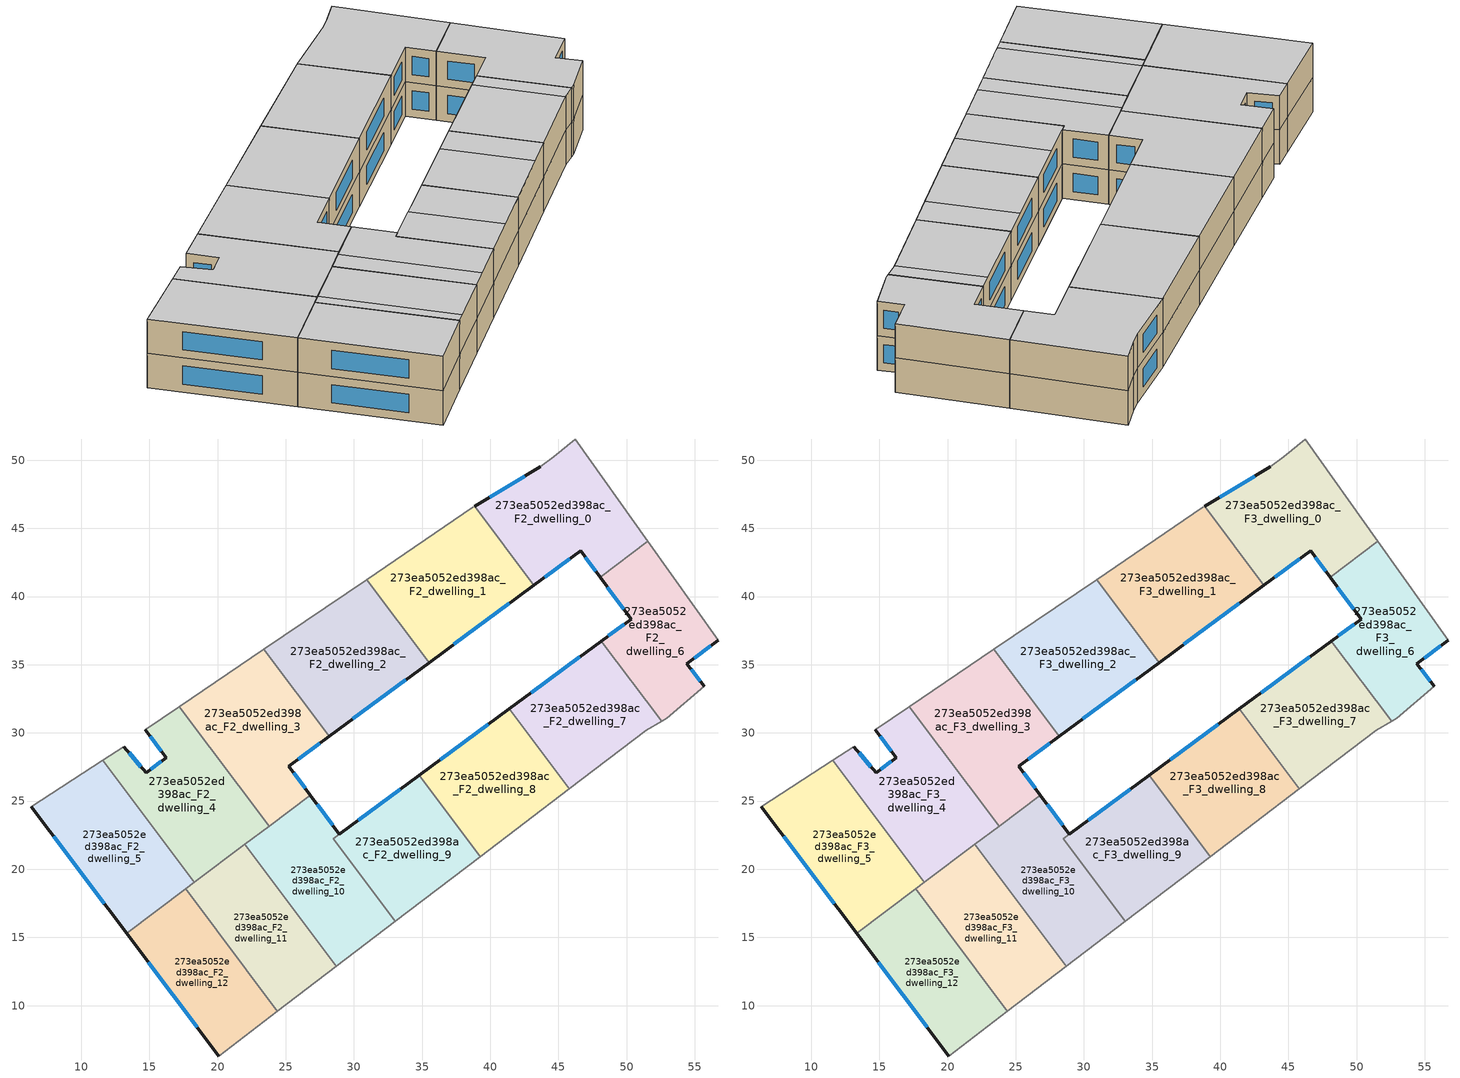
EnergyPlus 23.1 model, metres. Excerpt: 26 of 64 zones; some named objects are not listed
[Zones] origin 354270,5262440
273ea5052ed398ac_F2_dwelling_0
 floor to 273ea5052ed398ac_F1_dwelling_0 (EU_floor_Construction): 46.22,51.56 51.55,44.05 48.06,41.42 46.62,43.35 43.2,40.83 38.85,46.61 43.66,49.51 44.65,50.24 z6
 wall outside (EU_wall_Construction): 43.2,40.83 46.62,43.35 48.06,41.42 / 43.66,49.51 38.85,46.61 z6:9
 wall adiabatic (EU_wall_Construction): 51.55,44.05 46.22,51.56 44.65,50.24 43.66,49.51 z6:9
 wall to 273ea5052ed398ac_F2_dwelling_6 (EU_wall_Construction): 48.06,41.42 51.55,44.05 z6:9
 wall to 273ea5052ed398ac_F2_dwelling_1 (EU_wall_Construction): 38.85,46.61 43.2,40.83 z6:9
 window (EU_Window_Construction): 46.96,42.9 47.72,41.87 / 44,41.42 45.82,42.76 / 42.53,48.83 39.98,47.29 z6.7:8.3
273ea5052ed398ac_F2_dwelling_1
 floor to 273ea5052ed398ac_F1_dwelling_1 (EU_floor_Construction): 38.85,46.61 43.2,40.83 35.52,35.16 30.94,41.25 38.73,46.54 z6
 wall outside (EU_wall_Construction): 35.52,35.16 43.2,40.83 z6:9
 wall to 273ea5052ed398ac_F2_dwelling_2 (EU_wall_Construction): 30.94,41.25 35.52,35.16 z6:9
 wall adiabatic (EU_wall_Construction): 38.85,46.61 38.73,46.54 30.94,41.25 z6:9
 window (EU_Window_Construction): 37.32,36.49 41.39,39.49 z6.7:8.3
273ea5052ed398ac_F2_dwelling_10
 floor to 273ea5052ed398ac_F1_dwelling_10 (EU_floor_Construction): 28.94,22.56 28.49,22.23 33.04,16.18 28.71,12.88 21.99,21.82 26.8,25.44 z6
 wall outside (EU_wall_Construction): 28.94,22.56 26.8,25.44 z6:9
 wall to 273ea5052ed398ac_F2_dwelling_9 (EU_wall_Construction): 33.04,16.18 28.49,22.23 28.94,22.56 z6:9
 wall adiabatic (EU_wall_Construction): 28.71,12.88 33.04,16.18 z6:9
 wall to 273ea5052ed398ac_F2_dwelling_11 (EU_wall_Construction): 21.99,21.82 28.71,12.88 z6:9
 wall to 273ea5052ed398ac_F2_dwelling_3 (EU_wall_Construction): 26.8,25.44 23.78,23.16 z6:9
 wall to 273ea5052ed398ac_F2_dwelling_4 (EU_wall_Construction): 23.78,23.16 21.99,21.82 z6:9
 window (EU_Window_Construction): 28.44,23.24 27.3,24.76 z6.7:8.3
273ea5052ed398ac_F2_dwelling_11
 floor to 273ea5052ed398ac_F1_dwelling_11 (EU_floor_Construction): 21.99,21.82 28.71,12.88 24.4,9.58 17.65,18.56 z6
 wall adiabatic (EU_wall_Construction): 24.4,9.58 28.71,12.88 z6:9
 wall to 273ea5052ed398ac_F2_dwelling_12 (EU_wall_Construction): 17.65,18.56 24.4,9.58 z6:9
 wall to 273ea5052ed398ac_F2_dwelling_4 (EU_wall_Construction): 21.99,21.82 18.3,19.05 z6:9
 wall to 273ea5052ed398ac_F2_dwelling_5 (EU_wall_Construction): 18.3,19.05 17.65,18.56 z6:9
273ea5052ed398ac_F2_dwelling_12
 floor to 273ea5052ed398ac_F1_dwelling_12 (EU_floor_Construction): 17.65,18.56 24.4,9.58 20.09,6.3 13.33,15.31 z6
 wall outside (EU_wall_Construction): 13.33,15.31 20.09,6.3 z6:9
 wall adiabatic (EU_wall_Construction): 20.09,6.3 24.4,9.58 z6:9
 wall to 273ea5052ed398ac_F2_dwelling_5 (EU_wall_Construction): 17.65,18.56 13.33,15.31 z6:9
 window (EU_Window_Construction): 14.92,13.19 18.5,8.42 z6.7:8.3
273ea5052ed398ac_F2_dwelling_2
 floor to 273ea5052ed398ac_F1_dwelling_2 (EU_floor_Construction): 30.94,41.25 35.52,35.16 28.19,29.75 23.4,36.13 z6
 wall outside (EU_wall_Construction): 28.19,29.75 35.52,35.16 z6:9
 wall to 273ea5052ed398ac_F2_dwelling_3 (EU_wall_Construction): 23.4,36.13 28.19,29.75 z6:9
 wall adiabatic (EU_wall_Construction): 30.94,41.25 23.4,36.13 z6:9
 window (EU_Window_Construction): 29.91,31.02 33.8,33.89 z6.7:8.3
273ea5052ed398ac_F2_dwelling_3
 floor to 273ea5052ed398ac_F1_dwelling_3 (EU_floor_Construction): 23.4,36.13 28.19,29.75 25.22,27.56 26.8,25.44 23.78,23.16 17.2,31.92 z6
 wall outside (EU_wall_Construction): 26.8,25.44 25.22,27.56 28.19,29.75 z6:9
 wall to 273ea5052ed398ac_F2_dwelling_4 (EU_wall_Construction): 17.2,31.92 23.78,23.16 z6:9
 wall adiabatic (EU_wall_Construction): 23.4,36.13 17.2,31.92 z6:9
 window (EU_Window_Construction): 26.43,25.94 25.59,27.06 / 25.92,28.08 27.5,29.24 z6.7:8.3
273ea5052ed398ac_F2_dwelling_4
 floor to 273ea5052ed398ac_F1_dwelling_4 (EU_floor_Construction): 17.2,31.92 23.78,23.16 18.3,19.05 11.58,27.99 13.13,29 14.77,27.09 16.23,28.18 14.7,30.22 z6
 wall outside (EU_wall_Construction): 14.7,30.22 16.23,28.18 14.77,27.09 13.13,29 z6:9
 wall to 273ea5052ed398ac_F2_dwelling_5 (EU_wall_Construction): 11.58,27.99 18.3,19.05 z6:9
 wall adiabatic (EU_wall_Construction): 13.13,29 11.58,27.99 / 17.2,31.92 14.7,30.22 z6:9
 window (EU_Window_Construction): 14.39,27.54 13.52,28.55 / 15.89,27.93 15.11,27.34 / 15.06,29.75 15.87,28.66 z6.7:8.3
273ea5052ed398ac_F2_dwelling_5
 floor to 273ea5052ed398ac_F1_dwelling_5 (EU_floor_Construction): 11.58,27.99 18.3,19.05 13.33,15.31 6.35,24.58 z6
 wall outside (EU_wall_Construction): 6.35,24.58 13.33,15.31 z6:9
 wall adiabatic (EU_wall_Construction): 11.58,27.99 6.35,24.58 z6:9
 window (EU_Window_Construction): 7.99,22.4 11.69,17.48 z6.7:8.3
273ea5052ed398ac_F2_dwelling_6
 floor to 273ea5052ed398ac_F1_dwelling_6 (EU_floor_Construction): 51.55,44.05 56.71,36.8 54.43,35.07 55.7,33.41 52.96,31.08 52.56,30.85 48.14,36.74 50.33,38.36 48.06,41.42 z6
 wall outside (EU_wall_Construction): 48.06,41.42 50.33,38.36 48.14,36.74 / 55.7,33.41 54.43,35.07 56.71,36.8 z6:9
 wall adiabatic (EU_wall_Construction): 52.56,30.85 52.96,31.08 55.7,33.41 / 56.71,36.8 51.55,44.05 z6:9
 wall to 273ea5052ed398ac_F2_dwelling_7 (EU_wall_Construction): 48.14,36.74 52.56,30.85 z6:9
 window (EU_Window_Construction): 49.82,37.97 48.65,37.12 / 48.59,40.7 49.8,39.07 / 54.96,35.48 56.17,36.39 / 55.4,33.8 54.73,34.68 z6.7:8.3
273ea5052ed398ac_F2_dwelling_7
 floor to 273ea5052ed398ac_F1_dwelling_7 (EU_floor_Construction): 48.14,36.74 52.56,30.85 51.43,30.2 45.81,25.91 41.41,31.77 z6
 wall outside (EU_wall_Construction): 48.14,36.74 41.41,31.77 z6:9
 wall adiabatic (EU_wall_Construction): 45.81,25.91 51.43,30.2 52.56,30.85 z6:9
 wall to 273ea5052ed398ac_F2_dwelling_8 (EU_wall_Construction): 41.41,31.77 45.81,25.91 z6:9
 window (EU_Window_Construction): 46.56,35.57 42.99,32.94 z6.7:8.3
273ea5052ed398ac_F2_dwelling_8
 floor to 273ea5052ed398ac_F1_dwelling_8 (EU_floor_Construction): 41.41,31.77 45.81,25.91 39.27,20.92 34.79,26.88 z6
 wall outside (EU_wall_Construction): 41.41,31.77 34.79,26.88 z6:9
 wall adiabatic (EU_wall_Construction): 39.27,20.92 45.81,25.91 z6:9
 wall to 273ea5052ed398ac_F2_dwelling_9 (EU_wall_Construction): 34.79,26.88 39.27,20.92 z6:9
 window (EU_Window_Construction): 39.85,30.62 36.34,28.03 z6.7:8.3
273ea5052ed398ac_F2_dwelling_9
 floor to 273ea5052ed398ac_F1_dwelling_9 (EU_floor_Construction): 34.79,26.88 39.27,20.92 33.04,16.18 28.49,22.23 z6
 wall outside (EU_wall_Construction): 34.79,26.88 28.94,22.56 z6:9
 wall adiabatic (EU_wall_Construction): 33.04,16.18 39.27,20.92 z6:9
 window (EU_Window_Construction): 33.41,25.87 30.31,23.58 z6.7:8.3
273ea5052ed398ac_F3_dwelling_0
 floor to 273ea5052ed398ac_F2_dwelling_0 (EU_floor_Construction): 46.22,51.56 51.55,44.05 48.06,41.42 46.62,43.35 43.2,40.83 38.85,46.61 43.66,49.51 44.65,50.24 z9
 wall outside (EU_wall_Construction): 43.2,40.83 46.62,43.35 48.06,41.42 / 43.66,49.51 38.85,46.61 z9:12
 wall adiabatic (EU_wall_Construction): 51.55,44.05 46.22,51.56 44.65,50.24 43.66,49.51 z9:12
 wall to 273ea5052ed398ac_F3_dwelling_6 (EU_wall_Construction): 48.06,41.42 51.55,44.05 z9:12
 wall to 273ea5052ed398ac_F3_dwelling_1 (EU_wall_Construction): 38.85,46.61 43.2,40.83 z9:12
 window (EU_Window_Construction): 46.96,42.9 47.72,41.87 / 44,41.42 45.82,42.76 / 42.53,48.83 39.98,47.29 z9.7:11.3
 ceiling to 273ea5052ed398ac_F4_dwelling_0 (EU_floor_Construction): 51.55,44.05 46.22,51.56 44.65,50.24 43.66,49.51 38.85,46.61 43.2,40.83 46.62,43.35 48.06,41.42 z12
273ea5052ed398ac_F3_dwelling_1
 floor to 273ea5052ed398ac_F2_dwelling_1 (EU_floor_Construction): 38.85,46.61 43.2,40.83 35.52,35.16 30.94,41.25 38.73,46.54 z9
 wall outside (EU_wall_Construction): 35.52,35.16 43.2,40.83 z9:12
 wall to 273ea5052ed398ac_F3_dwelling_2 (EU_wall_Construction): 30.94,41.25 35.52,35.16 z9:12
 wall adiabatic (EU_wall_Construction): 38.85,46.61 38.73,46.54 30.94,41.25 z9:12
 window (EU_Window_Construction): 37.32,36.49 41.39,39.49 z9.7:11.3
 ceiling to 273ea5052ed398ac_F4_dwelling_1 (EU_floor_Construction): 43.2,40.83 38.85,46.61 38.73,46.54 30.94,41.25 35.52,35.16 z12
273ea5052ed398ac_F3_dwelling_10
 floor to 273ea5052ed398ac_F2_dwelling_10 (EU_floor_Construction): 28.94,22.56 28.49,22.23 33.04,16.18 28.71,12.88 21.99,21.82 26.8,25.44 z9
 wall outside (EU_wall_Construction): 28.94,22.56 26.8,25.44 z9:12
 wall to 273ea5052ed398ac_F3_dwelling_9 (EU_wall_Construction): 33.04,16.18 28.49,22.23 28.94,22.56 z9:12
 wall adiabatic (EU_wall_Construction): 28.71,12.88 33.04,16.18 z9:12
 wall to 273ea5052ed398ac_F3_dwelling_11 (EU_wall_Construction): 21.99,21.82 28.71,12.88 z9:12
 wall to 273ea5052ed398ac_F3_dwelling_3 (EU_wall_Construction): 26.8,25.44 23.78,23.16 z9:12
 wall to 273ea5052ed398ac_F3_dwelling_4 (EU_wall_Construction): 23.78,23.16 21.99,21.82 z9:12
 window (EU_Window_Construction): 28.44,23.24 27.3,24.76 z9.7:11.3
 ceiling to 273ea5052ed398ac_F4_dwelling_9 (EU_floor_Construction): 33.04,16.18 28.49,22.23 28.94,22.56 26.8,25.44 23.44,22.91 30.16,13.98 z12
 ceiling to 273ea5052ed398ac_F4_dwelling_10 (EU_floor_Construction): 30.16,13.98 23.44,22.91 21.99,21.82 28.71,12.88 z12
273ea5052ed398ac_F3_dwelling_11
 floor to 273ea5052ed398ac_F2_dwelling_11 (EU_floor_Construction): 21.99,21.82 28.71,12.88 24.4,9.58 17.65,18.56 z9
 wall adiabatic (EU_wall_Construction): 24.4,9.58 28.71,12.88 z9:12
 wall to 273ea5052ed398ac_F3_dwelling_12 (EU_wall_Construction): 17.65,18.56 24.4,9.58 z9:12
 wall to 273ea5052ed398ac_F3_dwelling_4 (EU_wall_Construction): 21.99,21.82 18.3,19.05 z9:12
 wall to 273ea5052ed398ac_F3_dwelling_5 (EU_wall_Construction): 18.3,19.05 17.65,18.56 z9:12
 ceiling to 273ea5052ed398ac_F4_dwelling_10 (EU_floor_Construction): 28.71,12.88 21.99,21.82 18.37,19.1 25.11,10.13 z12
 ceiling to 273ea5052ed398ac_F4_dwelling_11 (EU_floor_Construction): 25.11,10.13 18.37,19.1 17.65,18.56 24.4,9.59 z12
273ea5052ed398ac_F3_dwelling_12
 floor to 273ea5052ed398ac_F2_dwelling_12 (EU_floor_Construction): 17.65,18.56 24.4,9.58 20.09,6.3 13.33,15.31 z9
 wall outside (EU_wall_Construction): 13.33,15.31 20.09,6.3 z9:12
 wall adiabatic (EU_wall_Construction): 20.09,6.3 24.4,9.58 z9:12
 wall to 273ea5052ed398ac_F3_dwelling_5 (EU_wall_Construction): 17.65,18.56 13.33,15.31 z9:12
 window (EU_Window_Construction): 14.92,13.19 18.5,8.42 z9.7:11.3
 ceiling to 273ea5052ed398ac_F4_dwelling_11 (EU_floor_Construction): 24.4,9.59 17.65,18.56 13.33,15.31 20.09,6.3 z12
273ea5052ed398ac_F3_dwelling_2
 floor to 273ea5052ed398ac_F2_dwelling_2 (EU_floor_Construction): 30.94,41.25 35.52,35.16 28.19,29.75 23.4,36.13 z9
 wall outside (EU_wall_Construction): 28.19,29.75 35.52,35.16 z9:12
 wall to 273ea5052ed398ac_F3_dwelling_3 (EU_wall_Construction): 23.4,36.13 28.19,29.75 z9:12
 wall adiabatic (EU_wall_Construction): 30.94,41.25 23.4,36.13 z9:12
 window (EU_Window_Construction): 29.91,31.02 33.8,33.89 z9.7:11.3
 ceiling to 273ea5052ed398ac_F4_dwelling_2 (EU_floor_Construction): 35.52,35.16 30.94,41.25 23.4,36.13 28.19,29.75 z12
273ea5052ed398ac_F3_dwelling_3
 floor to 273ea5052ed398ac_F2_dwelling_3 (EU_floor_Construction): 23.4,36.13 28.19,29.75 25.22,27.56 26.8,25.44 23.78,23.16 17.2,31.92 z9
 wall outside (EU_wall_Construction): 26.8,25.44 25.22,27.56 28.19,29.75 z9:12
 wall to 273ea5052ed398ac_F3_dwelling_4 (EU_wall_Construction): 17.2,31.92 23.78,23.16 z9:12
 wall adiabatic (EU_wall_Construction): 23.4,36.13 17.2,31.92 z9:12
 window (EU_Window_Construction): 26.43,25.94 25.59,27.06 / 25.92,28.08 27.5,29.24 z9.7:11.3
 ceiling to 273ea5052ed398ac_F4_dwelling_3 (EU_floor_Construction): 26.8,25.44 25.22,27.56 28.19,29.75 23.4,36.13 17.2,31.92 23.78,23.16 z12
273ea5052ed398ac_F3_dwelling_4
 floor to 273ea5052ed398ac_F2_dwelling_4 (EU_floor_Construction): 17.2,31.92 23.78,23.16 18.3,19.05 11.58,27.99 13.13,29 14.77,27.09 16.23,28.18 14.7,30.22 z9
 wall outside (EU_wall_Construction): 14.7,30.22 16.23,28.18 14.77,27.09 13.13,29 z9:12
 wall to 273ea5052ed398ac_F3_dwelling_5 (EU_wall_Construction): 11.58,27.99 18.3,19.05 z9:12
 wall adiabatic (EU_wall_Construction): 13.13,29 11.58,27.99 / 17.2,31.92 14.7,30.22 z9:12
 window (EU_Window_Construction): 14.39,27.54 13.52,28.55 / 15.89,27.93 15.11,27.34 / 15.06,29.75 15.87,28.66 z9.7:11.3
 ceiling to 273ea5052ed398ac_F4_dwelling_4 (EU_floor_Construction): 23.78,23.16 17.2,31.92 14.7,30.22 16.23,28.18 14.77,27.09 13.13,29 11.58,27.99 18.3,19.05 z12
273ea5052ed398ac_F3_dwelling_5
 floor to 273ea5052ed398ac_F2_dwelling_5 (EU_floor_Construction): 11.58,27.99 18.3,19.05 13.33,15.31 6.35,24.58 z9
 wall outside (EU_wall_Construction): 6.35,24.58 13.33,15.31 z9:12
 wall adiabatic (EU_wall_Construction): 11.58,27.99 6.35,24.58 z9:12
 window (EU_Window_Construction): 7.99,22.4 11.69,17.48 z9.7:11.3
 ceiling to 273ea5052ed398ac_F4_dwelling_5 (EU_floor_Construction): 18.3,19.05 11.58,27.99 6.35,24.58 13.33,15.31 z12
273ea5052ed398ac_F3_dwelling_6
 floor to 273ea5052ed398ac_F2_dwelling_6 (EU_floor_Construction): 51.55,44.05 56.71,36.8 54.43,35.07 55.7,33.41 52.96,31.08 52.56,30.85 48.14,36.74 50.33,38.36 48.06,41.42 z9
 wall outside (EU_wall_Construction): 48.06,41.42 50.33,38.36 48.14,36.74 / 55.7,33.41 54.43,35.07 56.71,36.8 z9:12
 wall adiabatic (EU_wall_Construction): 52.56,30.85 52.96,31.08 55.7,33.41 / 56.71,36.8 51.55,44.05 z9:12
 wall to 273ea5052ed398ac_F3_dwelling_7 (EU_wall_Construction): 48.14,36.74 52.56,30.85 z9:12
 window (EU_Window_Construction): 49.82,37.97 48.65,37.12 / 48.59,40.7 49.8,39.07 / 54.96,35.48 56.17,36.39 / 55.4,33.8 54.73,34.68 z9.7:11.3
 ceiling to 273ea5052ed398ac_F4_dwelling_6 (EU_floor_Construction): 55.7,33.41 54.43,35.07 56.71,36.8 51.55,44.05 48.06,41.42 50.33,38.36 48.14,36.73 52.56,30.85 52.96,31.08 z12
273ea5052ed398ac_F3_dwelling_7
 floor to 273ea5052ed398ac_F2_dwelling_7 (EU_floor_Construction): 48.14,36.74 52.56,30.85 51.43,30.2 45.81,25.91 41.41,31.77 z9
 wall outside (EU_wall_Construction): 48.14,36.74 41.41,31.77 z9:12
 wall adiabatic (EU_wall_Construction): 45.81,25.91 51.43,30.2 52.56,30.85 z9:12
 wall to 273ea5052ed398ac_F3_dwelling_8 (EU_wall_Construction): 41.41,31.77 45.81,25.91 z9:12
 window (EU_Window_Construction): 46.56,35.57 42.99,32.94 z9.7:11.3
 ceiling to 273ea5052ed398ac_F4_dwelling_7 (EU_floor_Construction): 51.36,30.14 47.02,35.91 41.41,31.77 45.81,25.91 z12
 ceiling to 273ea5052ed398ac_F4_dwelling_6 (EU_floor_Construction): 52.56,30.85 48.14,36.73 47.02,35.91 51.36,30.14 51.43,30.2 z12
273ea5052ed398ac_F3_dwelling_8
 floor to 273ea5052ed398ac_F2_dwelling_8 (EU_floor_Construction): 41.41,31.77 45.81,25.91 39.27,20.92 34.79,26.88 z9
 wall outside (EU_wall_Construction): 41.41,31.77 34.79,26.88 z9:12
 wall adiabatic (EU_wall_Construction): 39.27,20.92 45.81,25.91 z9:12
 wall to 273ea5052ed398ac_F3_dwelling_9 (EU_wall_Construction): 34.79,26.88 39.27,20.92 z9:12
 window (EU_Window_Construction): 39.85,30.62 36.34,28.03 z9.7:11.3
 ceiling to 273ea5052ed398ac_F4_dwelling_8 (EU_floor_Construction): 43.62,24.24 39.19,30.13 34.79,26.88 39.27,20.92 z12
 ceiling to 273ea5052ed398ac_F4_dwelling_7 (EU_floor_Construction): 45.81,25.91 41.41,31.77 39.19,30.13 43.62,24.24 z12
273ea5052ed398ac_F3_dwelling_9
 floor to 273ea5052ed398ac_F2_dwelling_9 (EU_floor_Construction): 34.79,26.88 39.27,20.92 33.04,16.18 28.49,22.23 z9
 wall outside (EU_wall_Construction): 34.79,26.88 28.94,22.56 z9:12
 wall adiabatic (EU_wall_Construction): 33.04,16.18 39.27,20.92 z9:12
 window (EU_Window_Construction): 33.41,25.87 30.31,23.58 z9.7:11.3
 ceiling to 273ea5052ed398ac_F4_dwelling_8 (EU_floor_Construction): 39.27,20.92 34.79,26.88 31.52,24.47 36.04,18.46 z12
 ceiling to 273ea5052ed398ac_F4_dwelling_9 (EU_floor_Construction): 36.04,18.46 31.52,24.47 28.49,22.23 33.04,16.18 z12
[Building]
EU S2 Campaign: North Axis=0; Terrain=City; Solar Distribution=FullExterior
[Site:Location]
Budapest.Ferenc.Liszt.Intl.AP: Latitude=47.437; Longitude=19.256; Time Zone=1; Elevation=185
[SizingPeriod:WeatherFileDays]
AnnualSizingPeriod: Begin Month=1; Begin Day of Month=1; End Month=12; End Day of Month=31; Day of Week for Start Day=Monday; Use Weather File Daylight Saving Period=No; Use Weather File Rain and Snow Indicators=No
[MATERIAL]
EU_InternalMass_Material: Roughness=MediumRough; Thickness=0.1; Conductivity=1; Density=1800; Specific Heat=900; Thermal Absorptance=0.9; Solar Absorptance=0.7; Visible Absorptance=0.7
[MATERIAL:NOMASS] Roughness=MediumRough; Thermal Absorptance=0.9; Solar Absorptance=0.7; Visible Absorptance=0.7
Name | Thermal Resistance
EU_wall_NoMass | 0.832559
EU_floor_NoMass | 0.872794
[WINDOWMATERIAL:SIMPLEGLAZINGSYSTEM]
EU_Window_SimpleGlazing: UFactor=2.79869; Solar Heat Gain Coefficient=0.75; Visible Transmittance=0.75
[CONSTRUCTION]
EU_wall_Construction: EU_wall_NoMass
EU_floor_Construction: EU_floor_NoMass
EU_Window_Construction: EU_Window_SimpleGlazing
EU_InternalMass_Construction: EU_InternalMass_Material
[ZONE] Type=1; Multiplier=1; Ceiling Height=autocalculate; Floor Area=autocalculate; Part of Total Floor Area=Yes
Name | Volume
273ea5052ed398ac_F2_dwelling_0; 273ea5052ed398ac_F3_dwelling_0 | 212.897
273ea5052ed398ac_F2_dwelling_1; 273ea5052ed398ac_F3_dwelling_1 | 212.889
273ea5052ed398ac_F2_dwelling_10; 273ea5052ed398ac_F3_dwelling_10 | 188.546
273ea5052ed398ac_F2_dwelling_11; 273ea5052ed398ac_F3_dwelling_11 | 182.487
273ea5052ed398ac_F2_dwelling_12; 273ea5052ed398ac_F3_dwelling_12 | 182.48
273ea5052ed398ac_F2_dwelling_2; 273ea5052ed398ac_F3_dwelling_2 | 212.9
273ea5052ed398ac_F2_dwelling_3; 273ea5052ed398ac_F3_dwelling_3 | 212.88
273ea5052ed398ac_F2_dwelling_4; 273ea5052ed398ac_F3_dwelling_4 | 212.902
273ea5052ed398ac_F2_dwelling_5; 273ea5052ed398ac_F3_dwelling_5 | 212.883
273ea5052ed398ac_F2_dwelling_6; 273ea5052ed398ac_F3_dwelling_6 | 182.493
273ea5052ed398ac_F2_dwelling_7; 273ea5052ed398ac_F3_dwelling_7 | 182.486
273ea5052ed398ac_F2_dwelling_8; 273ea5052ed398ac_F3_dwelling_8 | 182.478
273ea5052ed398ac_F2_dwelling_9; 273ea5052ed398ac_F3_dwelling_9 | 176.43
[INTERNALMASS] Construction=EU_InternalMass_Construction
Name | Zone or ZoneList | Surface Area
273ea5052ed398ac_F2_dwelling_0_EU_InternalMass | 273ea5052ed398ac_F2_dwelling_0 | 70.9659
273ea5052ed398ac_F2_dwelling_1_EU_InternalMass | 273ea5052ed398ac_F2_dwelling_1 | 70.9631
273ea5052ed398ac_F2_dwelling_2_EU_InternalMass | 273ea5052ed398ac_F2_dwelling_2 | 70.9665
273ea5052ed398ac_F2_dwelling_3_EU_InternalMass | 273ea5052ed398ac_F2_dwelling_3 | 70.9598
273ea5052ed398ac_F2_dwelling_4_EU_InternalMass | 273ea5052ed398ac_F2_dwelling_4 | 70.9674
273ea5052ed398ac_F2_dwelling_5_EU_InternalMass | 273ea5052ed398ac_F2_dwelling_5 | 70.9611
273ea5052ed398ac_F2_dwelling_6_EU_InternalMass | 273ea5052ed398ac_F2_dwelling_6 | 60.8308
273ea5052ed398ac_F2_dwelling_7_EU_InternalMass | 273ea5052ed398ac_F2_dwelling_7 | 60.8287
273ea5052ed398ac_F2_dwelling_8_EU_InternalMass | 273ea5052ed398ac_F2_dwelling_8 | 60.8258
273ea5052ed398ac_F2_dwelling_9_EU_InternalMass | 273ea5052ed398ac_F2_dwelling_9 | 58.8112
273ea5052ed398ac_F2_dwelling_10_EU_InternalMass | 273ea5052ed398ac_F2_dwelling_10 | 62.8509
273ea5052ed398ac_F2_dwelling_11_EU_InternalMass | 273ea5052ed398ac_F2_dwelling_11 | 60.8292
273ea5052ed398ac_F2_dwelling_12_EU_InternalMass | 273ea5052ed398ac_F2_dwelling_12 | 60.8266
273ea5052ed398ac_F3_dwelling_0_EU_InternalMass | 273ea5052ed398ac_F3_dwelling_0 | 70.9659
273ea5052ed398ac_F3_dwelling_1_EU_InternalMass | 273ea5052ed398ac_F3_dwelling_1 | 70.9631
273ea5052ed398ac_F3_dwelling_2_EU_InternalMass | 273ea5052ed398ac_F3_dwelling_2 | 70.9665
273ea5052ed398ac_F3_dwelling_3_EU_InternalMass | 273ea5052ed398ac_F3_dwelling_3 | 70.9598
273ea5052ed398ac_F3_dwelling_4_EU_InternalMass | 273ea5052ed398ac_F3_dwelling_4 | 70.9674
273ea5052ed398ac_F3_dwelling_5_EU_InternalMass | 273ea5052ed398ac_F3_dwelling_5 | 70.9611
273ea5052ed398ac_F3_dwelling_6_EU_InternalMass | 273ea5052ed398ac_F3_dwelling_6 | 60.8308
273ea5052ed398ac_F3_dwelling_7_EU_InternalMass | 273ea5052ed398ac_F3_dwelling_7 | 60.8287
273ea5052ed398ac_F3_dwelling_8_EU_InternalMass | 273ea5052ed398ac_F3_dwelling_8 | 60.8258
273ea5052ed398ac_F3_dwelling_9_EU_InternalMass | 273ea5052ed398ac_F3_dwelling_9 | 58.8112
273ea5052ed398ac_F3_dwelling_10_EU_InternalMass | 273ea5052ed398ac_F3_dwelling_10 | 62.8509
273ea5052ed398ac_F3_dwelling_11_EU_InternalMass | 273ea5052ed398ac_F3_dwelling_11 | 60.8292
273ea5052ed398ac_F3_dwelling_12_EU_InternalMass | 273ea5052ed398ac_F3_dwelling_12 | 60.8266
[OTHEREQUIPMENT] Fuel Type=Electricity; Design Level Calculation Method=Watts/Area; Power per Zone Floor Area=1; Fraction Latent=0; Fraction Radiant=0; Fraction Lost=0; Carbon Dioxide Generation Rate=0; EndUse Subcategory=EU_Step8_InternalGains
Name | Zone or ZoneList or Space or SpaceList | Schedule
EU_Step8_InternalGain_273ea5052ed398ac_F2_dwelling_0_f000 | 273ea5052ed398ac_F2_dwelling_0 | EU_Step8_GainSchedule_273ea5052ed398ac_F2_dwelling_0_f000
EU_Step8_InternalGain_273ea5052ed398ac_F2_dwelling_1_f000 | 273ea5052ed398ac_F2_dwelling_1 | EU_Step8_GainSchedule_273ea5052ed398ac_F2_dwelling_1_f000
EU_Step8_InternalGain_273ea5052ed398ac_F2_dwelling_2_f000 | 273ea5052ed398ac_F2_dwelling_2 | EU_Step8_GainSchedule_273ea5052ed398ac_F2_dwelling_2_f000
EU_Step8_InternalGain_273ea5052ed398ac_F2_dwelling_3_f000 | 273ea5052ed398ac_F2_dwelling_3 | EU_Step8_GainSchedule_273ea5052ed398ac_F2_dwelling_3_f000
EU_Step8_InternalGain_273ea5052ed398ac_F2_dwelling_4_f000 | 273ea5052ed398ac_F2_dwelling_4 | EU_Step8_GainSchedule_273ea5052ed398ac_F2_dwelling_4_f000
EU_Step8_InternalGain_273ea5052ed398ac_F2_dwelling_5_f000 | 273ea5052ed398ac_F2_dwelling_5 | EU_Step8_GainSchedule_273ea5052ed398ac_F2_dwelling_5_f000
EU_Step8_InternalGain_273ea5052ed398ac_F2_dwelling_6_f000 | 273ea5052ed398ac_F2_dwelling_6 | EU_Step8_GainSchedule_273ea5052ed398ac_F2_dwelling_6_f000
EU_Step8_InternalGain_273ea5052ed398ac_F2_dwelling_7_f000 | 273ea5052ed398ac_F2_dwelling_7 | EU_Step8_GainSchedule_273ea5052ed398ac_F2_dwelling_7_f000
EU_Step8_InternalGain_273ea5052ed398ac_F2_dwelling_8_f000 | 273ea5052ed398ac_F2_dwelling_8 | EU_Step8_GainSchedule_273ea5052ed398ac_F2_dwelling_8_f000
EU_Step8_InternalGain_273ea5052ed398ac_F2_dwelling_9_f000 | 273ea5052ed398ac_F2_dwelling_9 | EU_Step8_GainSchedule_273ea5052ed398ac_F2_dwelling_9_f000
EU_Step8_InternalGain_273ea5052ed398ac_F2_dwelling_10_f000 | 273ea5052ed398ac_F2_dwelling_10 | EU_Step8_GainSchedule_273ea5052ed398ac_F2_dwelling_10_f000
EU_Step8_InternalGain_273ea5052ed398ac_F2_dwelling_11_f000 | 273ea5052ed398ac_F2_dwelling_11 | EU_Step8_GainSchedule_273ea5052ed398ac_F2_dwelling_11_f000
EU_Step8_InternalGain_273ea5052ed398ac_F2_dwelling_12_f000 | 273ea5052ed398ac_F2_dwelling_12 | EU_Step8_GainSchedule_273ea5052ed398ac_F2_dwelling_12_f000
EU_Step8_InternalGain_273ea5052ed398ac_F3_dwelling_0_f000 | 273ea5052ed398ac_F3_dwelling_0 | EU_Step8_GainSchedule_273ea5052ed398ac_F3_dwelling_0_f000
EU_Step8_InternalGain_273ea5052ed398ac_F3_dwelling_1_f000 | 273ea5052ed398ac_F3_dwelling_1 | EU_Step8_GainSchedule_273ea5052ed398ac_F3_dwelling_1_f000
EU_Step8_InternalGain_273ea5052ed398ac_F3_dwelling_2_f000 | 273ea5052ed398ac_F3_dwelling_2 | EU_Step8_GainSchedule_273ea5052ed398ac_F3_dwelling_2_f000
EU_Step8_InternalGain_273ea5052ed398ac_F3_dwelling_3_f000 | 273ea5052ed398ac_F3_dwelling_3 | EU_Step8_GainSchedule_273ea5052ed398ac_F3_dwelling_3_f000
EU_Step8_InternalGain_273ea5052ed398ac_F3_dwelling_4_f000 | 273ea5052ed398ac_F3_dwelling_4 | EU_Step8_GainSchedule_273ea5052ed398ac_F3_dwelling_4_f000
EU_Step8_InternalGain_273ea5052ed398ac_F3_dwelling_5_f000 | 273ea5052ed398ac_F3_dwelling_5 | EU_Step8_GainSchedule_273ea5052ed398ac_F3_dwelling_5_f000
EU_Step8_InternalGain_273ea5052ed398ac_F3_dwelling_6_f000 | 273ea5052ed398ac_F3_dwelling_6 | EU_Step8_GainSchedule_273ea5052ed398ac_F3_dwelling_6_f000
EU_Step8_InternalGain_273ea5052ed398ac_F3_dwelling_7_f000 | 273ea5052ed398ac_F3_dwelling_7 | EU_Step8_GainSchedule_273ea5052ed398ac_F3_dwelling_7_f000
EU_Step8_InternalGain_273ea5052ed398ac_F3_dwelling_8_f000 | 273ea5052ed398ac_F3_dwelling_8 | EU_Step8_GainSchedule_273ea5052ed398ac_F3_dwelling_8_f000
EU_Step8_InternalGain_273ea5052ed398ac_F3_dwelling_9_f000 | 273ea5052ed398ac_F3_dwelling_9 | EU_Step8_GainSchedule_273ea5052ed398ac_F3_dwelling_9_f000
EU_Step8_InternalGain_273ea5052ed398ac_F3_dwelling_10_f000 | 273ea5052ed398ac_F3_dwelling_10 | EU_Step8_GainSchedule_273ea5052ed398ac_F3_dwelling_10_f000
EU_Step8_InternalGain_273ea5052ed398ac_F3_dwelling_11_f000 | 273ea5052ed398ac_F3_dwelling_11 | EU_Step8_GainSchedule_273ea5052ed398ac_F3_dwelling_11_f000
EU_Step8_InternalGain_273ea5052ed398ac_F3_dwelling_12_f000 | 273ea5052ed398ac_F3_dwelling_12 | EU_Step8_GainSchedule_273ea5052ed398ac_F3_dwelling_12_f000
[ZONEVENTILATION:DESIGNFLOWRATE] Schedule=EU_AlwaysOn; Design Flow Rate Calculation Method=AirChanges/Hour; Air Changes per Hour=0.475469; Ventilation Type=Natural; Fan Pressure Rise=0; Fan Total Efficiency=1; Constant Term Coefficient=1; Temperature Term Coefficient=0; Velocity Term Coefficient=0; Velocity Squared Term Coefficient=0; Minimum Indoor Temperature=-100; Maximum Indoor Temperature=100; Delta Temperature=-100; Minimum Outdoor Temperature=-100; Maximum Outdoor Temperature=100; Maximum Wind Speed=40
Name | Zone or ZoneList or Space or SpaceList
EU_ConstantAir_273ea5052ed398ac_F2_dwelling_0 | 273ea5052ed398ac_F2_dwelling_0
EU_ConstantAir_273ea5052ed398ac_F2_dwelling_1 | 273ea5052ed398ac_F2_dwelling_1
EU_ConstantAir_273ea5052ed398ac_F2_dwelling_2 | 273ea5052ed398ac_F2_dwelling_2
EU_ConstantAir_273ea5052ed398ac_F2_dwelling_3 | 273ea5052ed398ac_F2_dwelling_3
EU_ConstantAir_273ea5052ed398ac_F2_dwelling_4 | 273ea5052ed398ac_F2_dwelling_4
EU_ConstantAir_273ea5052ed398ac_F2_dwelling_5 | 273ea5052ed398ac_F2_dwelling_5
EU_ConstantAir_273ea5052ed398ac_F2_dwelling_6 | 273ea5052ed398ac_F2_dwelling_6
EU_ConstantAir_273ea5052ed398ac_F2_dwelling_7 | 273ea5052ed398ac_F2_dwelling_7
EU_ConstantAir_273ea5052ed398ac_F2_dwelling_8 | 273ea5052ed398ac_F2_dwelling_8
EU_ConstantAir_273ea5052ed398ac_F2_dwelling_9 | 273ea5052ed398ac_F2_dwelling_9
EU_ConstantAir_273ea5052ed398ac_F2_dwelling_10 | 273ea5052ed398ac_F2_dwelling_10
EU_ConstantAir_273ea5052ed398ac_F2_dwelling_11 | 273ea5052ed398ac_F2_dwelling_11
EU_ConstantAir_273ea5052ed398ac_F2_dwelling_12 | 273ea5052ed398ac_F2_dwelling_12
EU_ConstantAir_273ea5052ed398ac_F3_dwelling_0 | 273ea5052ed398ac_F3_dwelling_0
EU_ConstantAir_273ea5052ed398ac_F3_dwelling_1 | 273ea5052ed398ac_F3_dwelling_1
EU_ConstantAir_273ea5052ed398ac_F3_dwelling_2 | 273ea5052ed398ac_F3_dwelling_2
EU_ConstantAir_273ea5052ed398ac_F3_dwelling_3 | 273ea5052ed398ac_F3_dwelling_3
EU_ConstantAir_273ea5052ed398ac_F3_dwelling_4 | 273ea5052ed398ac_F3_dwelling_4
EU_ConstantAir_273ea5052ed398ac_F3_dwelling_5 | 273ea5052ed398ac_F3_dwelling_5
EU_ConstantAir_273ea5052ed398ac_F3_dwelling_6 | 273ea5052ed398ac_F3_dwelling_6
EU_ConstantAir_273ea5052ed398ac_F3_dwelling_7 | 273ea5052ed398ac_F3_dwelling_7
EU_ConstantAir_273ea5052ed398ac_F3_dwelling_8 | 273ea5052ed398ac_F3_dwelling_8
EU_ConstantAir_273ea5052ed398ac_F3_dwelling_9 | 273ea5052ed398ac_F3_dwelling_9
EU_ConstantAir_273ea5052ed398ac_F3_dwelling_10 | 273ea5052ed398ac_F3_dwelling_10
EU_ConstantAir_273ea5052ed398ac_F3_dwelling_11 | 273ea5052ed398ac_F3_dwelling_11
EU_ConstantAir_273ea5052ed398ac_F3_dwelling_12 | 273ea5052ed398ac_F3_dwelling_12
[HVACTEMPLATE:ZONE:IDEALLOADSAIRSYSTEM] System Availability Schedule=EU_AlwaysOn; Maximum Heating Supply Air Temperature=50; Minimum Cooling Supply Air Temperature=13; Maximum Heating Supply Air Humidity Ratio=0.0156; Minimum Cooling Supply Air Humidity Ratio=0.0077; Heating Limit=NoLimit; Cooling Limit=NoLimit; Heating Availability Schedule=EU_AlwaysOn; Cooling Availability Schedule=EU_CoolingOff; Dehumidification Control Type=ConstantSensibleHeatRatio; Cooling Sensible Heat Ratio=0.7; Dehumidification Setpoint=60; Humidification Control Type=None; Humidification Setpoint=30; Outdoor Air Method=None; Outdoor Air Flow Rate per Person=0.00944; Outdoor Air Flow Rate per Zone Floor Area=0; Outdoor Air Flow Rate per Zone=0; Demand Controlled Ventilation Type=None; Outdoor Air Economizer Type=NoEconomizer; Heat Recovery Type=None; Sensible Heat Recovery Effectiveness=0.7; Latent Heat Recovery Effectiveness=0.65
Name | Template Thermostat
273ea5052ed398ac_F2_dwelling_0 | EU_HeatOnly_273ea5052ed398ac_F2_dwelling_0
273ea5052ed398ac_F2_dwelling_1 | EU_HeatOnly_273ea5052ed398ac_F2_dwelling_1
273ea5052ed398ac_F2_dwelling_2 | EU_HeatOnly_273ea5052ed398ac_F2_dwelling_2
273ea5052ed398ac_F2_dwelling_3 | EU_HeatOnly_273ea5052ed398ac_F2_dwelling_3
273ea5052ed398ac_F2_dwelling_4 | EU_HeatOnly_273ea5052ed398ac_F2_dwelling_4
273ea5052ed398ac_F2_dwelling_5 | EU_HeatOnly_273ea5052ed398ac_F2_dwelling_5
273ea5052ed398ac_F2_dwelling_6 | EU_HeatOnly_273ea5052ed398ac_F2_dwelling_6
273ea5052ed398ac_F2_dwelling_7 | EU_HeatOnly_273ea5052ed398ac_F2_dwelling_7
273ea5052ed398ac_F2_dwelling_8 | EU_HeatOnly_273ea5052ed398ac_F2_dwelling_8
273ea5052ed398ac_F2_dwelling_9 | EU_HeatOnly_273ea5052ed398ac_F2_dwelling_9
273ea5052ed398ac_F2_dwelling_10 | EU_HeatOnly_273ea5052ed398ac_F2_dwelling_10
273ea5052ed398ac_F2_dwelling_11 | EU_HeatOnly_273ea5052ed398ac_F2_dwelling_11
273ea5052ed398ac_F2_dwelling_12 | EU_HeatOnly_273ea5052ed398ac_F2_dwelling_12
273ea5052ed398ac_F3_dwelling_0 | EU_HeatOnly_273ea5052ed398ac_F3_dwelling_0
273ea5052ed398ac_F3_dwelling_1 | EU_HeatOnly_273ea5052ed398ac_F3_dwelling_1
273ea5052ed398ac_F3_dwelling_2 | EU_HeatOnly_273ea5052ed398ac_F3_dwelling_2
273ea5052ed398ac_F3_dwelling_3 | EU_HeatOnly_273ea5052ed398ac_F3_dwelling_3
273ea5052ed398ac_F3_dwelling_4 | EU_HeatOnly_273ea5052ed398ac_F3_dwelling_4
273ea5052ed398ac_F3_dwelling_5 | EU_HeatOnly_273ea5052ed398ac_F3_dwelling_5
273ea5052ed398ac_F3_dwelling_6 | EU_HeatOnly_273ea5052ed398ac_F3_dwelling_6
273ea5052ed398ac_F3_dwelling_7 | EU_HeatOnly_273ea5052ed398ac_F3_dwelling_7
273ea5052ed398ac_F3_dwelling_8 | EU_HeatOnly_273ea5052ed398ac_F3_dwelling_8
273ea5052ed398ac_F3_dwelling_9 | EU_HeatOnly_273ea5052ed398ac_F3_dwelling_9
273ea5052ed398ac_F3_dwelling_10 | EU_HeatOnly_273ea5052ed398ac_F3_dwelling_10
273ea5052ed398ac_F3_dwelling_11 | EU_HeatOnly_273ea5052ed398ac_F3_dwelling_11
273ea5052ed398ac_F3_dwelling_12 | EU_HeatOnly_273ea5052ed398ac_F3_dwelling_12
[SIZING:ZONE] Zone Cooling Design Supply Air Temperature Input Method=SupplyAirTemperature; Zone Cooling Design Supply Air Temperature=13; Zone Heating Design Supply Air Temperature Input Method=SupplyAirTemperature; Zone Heating Design Supply Air Temperature=50; Zone Cooling Design Supply Air Humidity Ratio=0.008; Zone Heating Design Supply Air Humidity Ratio=0.008; Cooling Design Air Flow Method=DesignDay; Cooling Design Air Flow Rate=0; Cooling Minimum Air Flow per Zone Floor Area=0.000762; Cooling Minimum Air Flow=0; Cooling Minimum Air Flow Fraction=0.2; Heating Design Air Flow Method=DesignDay; Heating Design Air Flow Rate=0; Heating Maximum Air Flow per Zone Floor Area=0.002032; Heating Maximum Air Flow=0.141576; Heating Maximum Air Flow Fraction=0.3; Account for Dedicated Outdoor Air System=No; Dedicated Outdoor Air System Control Strategy=NeutralSupplyAir; Dedicated Outdoor Air Low Setpoint Temperature for Design=autosize; Dedicated Outdoor Air High Setpoint Temperature for Design=autosize; Zone Load Sizing Method=Sensible Load Only No Latent Load; Zone Latent Cooling Design Supply Air Humidity Ratio Input Method=HumidityRatioDifference; Zone Cooling Design Supply Air Humidity Ratio Difference=0.005; Zone Latent Heating Design Supply Air Humidity Ratio Input Method=HumidityRatioDifference; Zone Humidification Design Supply Air Humidity Ratio Difference=0.005
273ea5052ed398ac_F2_dwelling_0; 273ea5052ed398ac_F2_dwelling_1; 273ea5052ed398ac_F2_dwelling_2; 273ea5052ed398ac_F2_dwelling_3; 273ea5052ed398ac_F2_dwelling_4; 273ea5052ed398ac_F2_dwelling_5; 273ea5052ed398ac_F2_dwelling_6; 273ea5052ed398ac_F2_dwelling_7; 273ea5052ed398ac_F2_dwelling_8; 273ea5052ed398ac_F2_dwelling_9; 273ea5052ed398ac_F2_dwelling_10; 273ea5052ed398ac_F2_dwelling_11; 273ea5052ed398ac_F2_dwelling_12; 273ea5052ed398ac_F3_dwelling_0; 273ea5052ed398ac_F3_dwelling_1; 273ea5052ed398ac_F3_dwelling_2; 273ea5052ed398ac_F3_dwelling_3; 273ea5052ed398ac_F3_dwelling_4; 273ea5052ed398ac_F3_dwelling_5; 273ea5052ed398ac_F3_dwelling_6; 273ea5052ed398ac_F3_dwelling_7; 273ea5052ed398ac_F3_dwelling_8; 273ea5052ed398ac_F3_dwelling_9; 273ea5052ed398ac_F3_dwelling_10; 273ea5052ed398ac_F3_dwelling_11; 273ea5052ed398ac_F3_dwelling_12
[SCHEDULE:CONSTANT]
Name | Hourly Value
EU_AlwaysOn | 1
EU_CoolingOff | 0
[SCHEDULE:FILE] Column Number=1; Rows to Skip at Top=0; Number of Hours of Data=8760; Column Separator=Comma; Interpolate to Timestep=No; Minutes per Item=60; Adjust Schedule for Daylight Savings=Yes
Name | File
EU_Step8_GainSchedule_273ea5052ed398ac_F2_dwelling_0_f000 | ../../schedules/273ea5052ed398ac/273ea5052ed398ac_F2_dwelling_0_f000_gain.csv
EU_Step8_GainSchedule_273ea5052ed398ac_F2_dwelling_1_f000 | ../../schedules/273ea5052ed398ac/273ea5052ed398ac_F2_dwelling_1_f000_gain.csv
EU_Step8_GainSchedule_273ea5052ed398ac_F2_dwelling_2_f000 | ../../schedules/273ea5052ed398ac/273ea5052ed398ac_F2_dwelling_2_f000_gain.csv
EU_Step8_GainSchedule_273ea5052ed398ac_F2_dwelling_3_f000 | ../../schedules/273ea5052ed398ac/273ea5052ed398ac_F2_dwelling_3_f000_gain.csv
EU_Step8_GainSchedule_273ea5052ed398ac_F2_dwelling_4_f000 | ../../schedules/273ea5052ed398ac/273ea5052ed398ac_F2_dwelling_4_f000_gain.csv
EU_Step8_GainSchedule_273ea5052ed398ac_F2_dwelling_5_f000 | ../../schedules/273ea5052ed398ac/273ea5052ed398ac_F2_dwelling_5_f000_gain.csv
EU_Step8_GainSchedule_273ea5052ed398ac_F2_dwelling_6_f000 | ../../schedules/273ea5052ed398ac/273ea5052ed398ac_F2_dwelling_6_f000_gain.csv
EU_Step8_GainSchedule_273ea5052ed398ac_F2_dwelling_7_f000 | ../../schedules/273ea5052ed398ac/273ea5052ed398ac_F2_dwelling_7_f000_gain.csv
EU_Step8_GainSchedule_273ea5052ed398ac_F2_dwelling_8_f000 | ../../schedules/273ea5052ed398ac/273ea5052ed398ac_F2_dwelling_8_f000_gain.csv
EU_Step8_GainSchedule_273ea5052ed398ac_F2_dwelling_9_f000 | ../../schedules/273ea5052ed398ac/273ea5052ed398ac_F2_dwelling_9_f000_gain.csv
EU_Step8_GainSchedule_273ea5052ed398ac_F2_dwelling_10_f000 | ../../schedules/273ea5052ed398ac/273ea5052ed398ac_F2_dwelling_10_f000_gain.csv
EU_Step8_GainSchedule_273ea5052ed398ac_F2_dwelling_11_f000 | ../../schedules/273ea5052ed398ac/273ea5052ed398ac_F2_dwelling_11_f000_gain.csv
EU_Step8_GainSchedule_273ea5052ed398ac_F2_dwelling_12_f000 | ../../schedules/273ea5052ed398ac/273ea5052ed398ac_F2_dwelling_12_f000_gain.csv
EU_Step8_GainSchedule_273ea5052ed398ac_F3_dwelling_0_f000 | ../../schedules/273ea5052ed398ac/273ea5052ed398ac_F3_dwelling_0_f000_gain.csv
EU_Step8_GainSchedule_273ea5052ed398ac_F3_dwelling_1_f000 | ../../schedules/273ea5052ed398ac/273ea5052ed398ac_F3_dwelling_1_f000_gain.csv
EU_Step8_GainSchedule_273ea5052ed398ac_F3_dwelling_2_f000 | ../../schedules/273ea5052ed398ac/273ea5052ed398ac_F3_dwelling_2_f000_gain.csv
EU_Step8_GainSchedule_273ea5052ed398ac_F3_dwelling_3_f000 | ../../schedules/273ea5052ed398ac/273ea5052ed398ac_F3_dwelling_3_f000_gain.csv
EU_Step8_GainSchedule_273ea5052ed398ac_F3_dwelling_4_f000 | ../../schedules/273ea5052ed398ac/273ea5052ed398ac_F3_dwelling_4_f000_gain.csv
EU_Step8_GainSchedule_273ea5052ed398ac_F3_dwelling_5_f000 | ../../schedules/273ea5052ed398ac/273ea5052ed398ac_F3_dwelling_5_f000_gain.csv
EU_Step8_GainSchedule_273ea5052ed398ac_F3_dwelling_6_f000 | ../../schedules/273ea5052ed398ac/273ea5052ed398ac_F3_dwelling_6_f000_gain.csv
EU_Step8_GainSchedule_273ea5052ed398ac_F3_dwelling_7_f000 | ../../schedules/273ea5052ed398ac/273ea5052ed398ac_F3_dwelling_7_f000_gain.csv
EU_Step8_GainSchedule_273ea5052ed398ac_F3_dwelling_8_f000 | ../../schedules/273ea5052ed398ac/273ea5052ed398ac_F3_dwelling_8_f000_gain.csv
EU_Step8_GainSchedule_273ea5052ed398ac_F3_dwelling_9_f000 | ../../schedules/273ea5052ed398ac/273ea5052ed398ac_F3_dwelling_9_f000_gain.csv
EU_Step8_GainSchedule_273ea5052ed398ac_F3_dwelling_10_f000 | ../../schedules/273ea5052ed398ac/273ea5052ed398ac_F3_dwelling_10_f000_gain.csv
EU_Step8_GainSchedule_273ea5052ed398ac_F3_dwelling_11_f000 | ../../schedules/273ea5052ed398ac/273ea5052ed398ac_F3_dwelling_11_f000_gain.csv
EU_Step8_GainSchedule_273ea5052ed398ac_F3_dwelling_12_f000 | ../../schedules/273ea5052ed398ac/273ea5052ed398ac_F3_dwelling_12_f000_gain.csv
